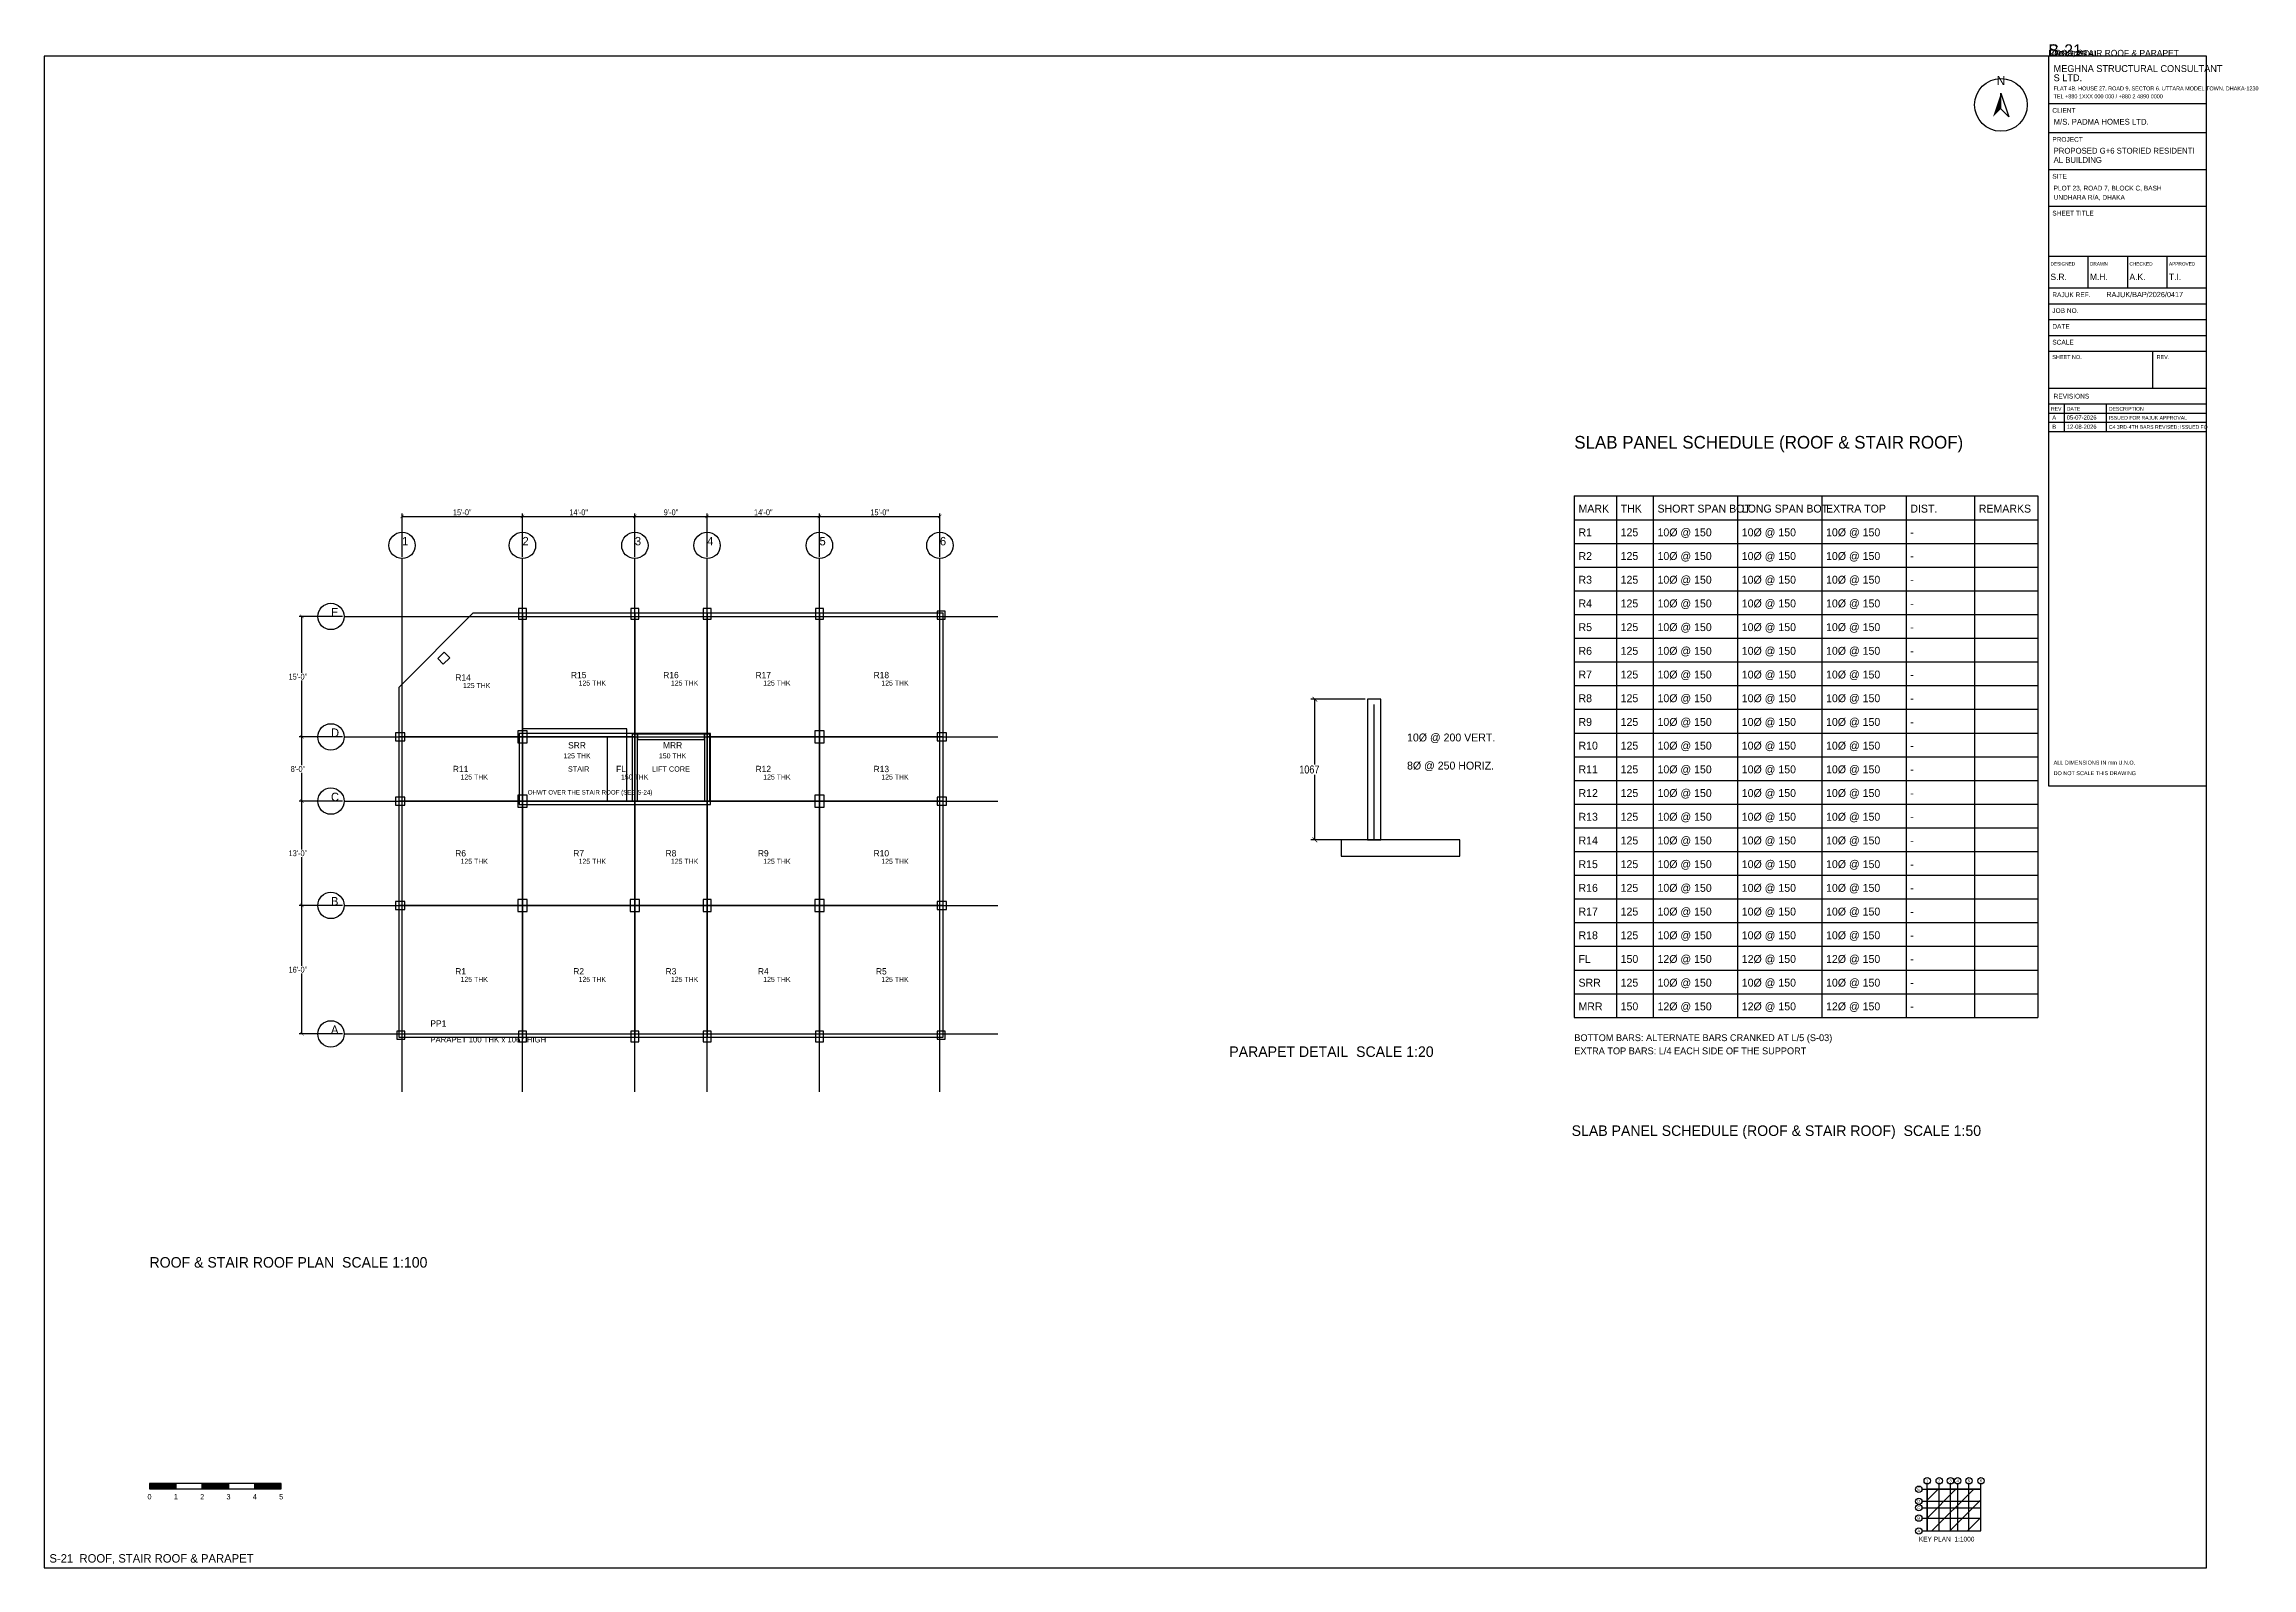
# Model space of a CAD drawing. Extents: x 1000 to 743527, y -207200 to 58857.
# Drawn here: x 471500 to 555327, y -137800 to -79943 of the extents above; entities that cross this region are included whole.
import ezdxf
from ezdxf.enums import TextEntityAlignment as Align

# ---------------------------------------------------------------- set-up
doc = ezdxf.new("R2010")
doc.units = 0
doc.linetypes.add('DASHED', pattern=[1.524, 1.27, -0.254])
for name, color, linetype in [('Arrow', 7, 'Continuous'), ('Column', 1, 'Continuous'), ('Dimension', 6, 'Continuous'), ('Grid', 8, 'Continuous'), ('Grid Circle', 8, 'Continuous'), ('Grid text', 7, 'Continuous'), ('Hatch', 9, 'Continuous'), ('Inches Dimension', 6, 'Continuous'), ('Rod-1', 6, 'Continuous'), ('Sheet', 7, 'Continuous'), ('Slab', 5, 'Continuous'), ('Text-1', 7, 'Continuous'), ('Text-2', 7, 'Continuous'), ('TITLE', 7, 'Continuous'), ('Wall', 1, 'Continuous')]:
    doc.layers.add(name, color=color, linetype=linetype)
doc.styles.add('OpenSansCondensed-Light', font='OpenSansCondensed-Light.ttf')
doc.dimstyles.new('EZDXF', dxfattribs={"dimtxt": 0.25, "dimasz": 0.175, "dimexe": 0.375, "dimexo": 0.125, "dimgap": 0.1, "dimtad": 1, "dimlfac": 100, "dimzin": 12, "dimdsep": 46, "dimtxsty": 'OpenSansCondensed-Light', "dimblk": 'ARCHTICK', "dimcen": 2.5, "dimazin": 3, "dimtfac": 0.5, "dimtmove": 2, "dimatfit": 3})

# ---------------------------------------------------------------- blocks, each defined once
blk = doc.blocks.new('TITLE_BLOCK')
at = {"layer": 'TITLE'}
for p, q in [((0, -18), (60, -18)), ((0, -29), (60, -29)), ((0, -43), (60, -43)), ((0, -57), (60, -57)), ((0, -76), (60, -76)), ((0, -76), (0, -88)), ((15, -76), (15, -88)), ((30, -76), (30, -88)), ((45, -76), (45, -88)), ((0, -88), (60, -88)), ((0, -94), (60, -94)), ((0, -100), (60, -100)), ((0, -106), (60, -106)), ((0, -112), (60, -112)), ((39.6, -112), (39.6, -126)), ((0, -126), (60, -126)), ((0, -132), (60, -132)), ((0, -132), (60, -132)), ((6, -132), (6, -142.5)), ((22, -132), (22, -142.5)), ((0, -135.5), (60, -135.5)), ((0, -139), (60, -139)), ((0, -142.5), (60, -142.5))]:
    blk.add_line(p, q, dxfattribs=at)
blk.add_lwpolyline([(0, -277), (60, -277), (60, 0), (0, 0)], close=True, dxfattribs=at)
at = {"layer": 'Text-1'}
for tag, height in [('JOBNO', 2), ('SCALE', 2), ('SHEETTITLE', 2.4), ('SHEETTITLE2', 2.4), ('DATE', 2), ('SHEETNO', 4.5), ('REV', 4.5)]:
    blk.add_attdef(tag, (0, 0), '', height=height, dxfattribs=at)
at = {"layer": 'TITLE'}
for s, height, p in [('S LTD.', 2.6, (2, -9.5)), ('MEGHNA STRUCTURAL CONSULTANT', 2.6, (2, -6)), ('TEL +880 1XXX 000 000 / +880 2 4890 0000', 1.5, (2, -16)), ('FLAT 4B, HOUSE 27, ROAD 9, SECTOR 6, UTTARA MODEL TOWN, DHAKA-1230', 1.5, (2, -13)), ('CLIENT', 1.8, (1.5, -21.5)), ('M/S. PADMA HOMES LTD.', 2.2, (2, -26)), ('PROJECT', 1.8, (1.5, -32.5)), ('AL BUILDING', 2.2, (2, -40.5)), ('PROPOSED G+6 STORIED RESIDENTI', 2.2, (2, -37)), ('SITE', 1.8, (1.5, -46.5)), ('PLOT 23, ROAD 7, BLOCK C, BASH', 1.8, (2, -51)), ('SHEET TITLE', 1.8, (1.5, -60.5)), ('UNDHARA R/A, DHAKA', 1.8, (2, -54.5)), ('DESIGNED', 1.3, (0.8, -79.5)), ('S.R.', 2.4, (0.8, -85)), ('DRAWN', 1.3, (15.8, -79.5)), ('M.H.', 2.4, (15.8, -85)), ('A.K.', 2.4, (30.8, -85)), ('CHECKED', 1.3, (30.8, -79.5)), ('APPROVED', 1.3, (45.8, -79.5)), ('T.I.', 2.4, (45.8, -85)), ('RAJUK REF.', 1.8, (1.5, -91.5)), ('RAJUK/BAP/2026/0417', 2, (22, -91.5)), ('JOB NO.', 1.8, (1.5, -97.5)), ('SCALE', 1.8, (1.5, -109.5)), ('DATE', 1.8, (1.5, -103.5)), ('SHEET NO.', 1.5, (1.5, -115)), ('REV.', 1.5, (41.1, -115)), ('REV', 1.4, (1, -134.6)), ('REVISIONS', 1.8, (2, -130)), ('DATE', 1.4, (7, -134.6)), ('DESCRIPTION', 1.4, (23, -134.6)), ('ALL DIMENSIONS IN mm U.N.O.', 1.5, (2, -269)), ('DO NOT SCALE THIS DRAWING', 1.5, (2, -273))]:
    blk.add_text(s, height=height, dxfattribs=at).set_placement(p)
blk = doc.blocks.new('NORTH_ARROW')
at = {"layer": 'Arrow'}
blk.add_lwpolyline([(0, 0), (3, -9), (0, -6)], close=True, dxfattribs=at)
blk.add_circle((0, -4.5), 10, dxfattribs=at)
blk.add_solid([(0, 0), (-3, -9), (0, -6)], dxfattribs=at)
at = {"layer": 'Text-1'}
blk.add_text('N', height=3.5, dxfattribs=at).set_placement((0, 3), align=Align.CENTER)
blk = doc.blocks.new('KEY_PLAN')
at = {"layer": 'Grid'}
for p, q in [((0, 0), (0, 17.8496)), ((4.572, 0), (4.572, 17.8496)), ((8.8392, 0), (8.8392, 17.8496)), ((11.5824, 0), (11.5824, 17.8496)), ((15.8496, 0), (15.8496, 17.8496)), ((20.4216, 0), (20.4216, 17.8496)), ((-2, 15.8496), (20.4216, 15.8496)), ((-2, 11.2776), (20.4216, 11.2776)), ((-2, 8.8392), (20.4216, 8.8392)), ((-2, 4.8768), (20.4216, 4.8768)), ((-2, 0), (20.4216, 0))]:
    blk.add_line(p, q, dxfattribs=at)
at = {"layer": 'Grid Circle'}
for centre in [(-3.2, 15.8496), (0, 19.0496), (4.572, 19.0496), (8.8392, 19.0496), (11.5824, 19.0496), (15.8496, 19.0496), (20.4216, 19.0496), (-3.2, 11.2776), (-3.2, 8.8392), (-3.2, 4.8768), (-3.2, 0)]:
    blk.add_circle(centre, 1.2, dxfattribs=at)
at = {"layer": 'Sheet'}
blk.add_lwpolyline([(0, 0), (20.4216, 0), (20.4216, 15.8496), (0, 15.8496)], close=True, dxfattribs=at)
at = {"layer": 'Grid text'}
for s, p in [('1', (0, 19.0496)), ('2', (4.572, 19.0496)), ('3', (8.8392, 19.0496)), ('4', (11.5824, 19.0496)), ('5', (15.8496, 19.0496)), ('6', (20.4216, 19.0496)), ('C', (-3.2, 8.8392)), ('D', (-3.2, 11.2776)), ('E', (-3.2, 15.8496)), ('A', (-3.2, 0)), ('B', (-3.2, 4.8768))]:
    blk.add_text(s, height=1.1, dxfattribs=at).set_placement(p, align=Align.MIDDLE_CENTER)
at = {"layer": 'Sheet'}
blk.add_text('KEY PLAN  1:1000', height=1.8, dxfattribs=at).set_placement((-3.2, -4))
blk = doc.blocks.new('SCALE_BAR')
at = {"layer": 'Sheet'}
h = blk.add_hatch(color=7, dxfattribs=at)
h.dxf.hatch_style = 1
h.paths.add_polyline_path([(0, 0), (10, 0), (10, 2), (0, 2)])
h = blk.add_hatch(color=7, dxfattribs=at)
h.dxf.hatch_style = 1
h.paths.add_polyline_path([(20, 0), (30, 0), (30, 2), (20, 2)])
h = blk.add_hatch(color=7, dxfattribs=at)
h.dxf.hatch_style = 1
h.paths.add_polyline_path([(40, 0), (50, 0), (50, 2), (40, 2)])
for points in [[(0, 0), (10, 0), (10, 2), (0, 2)], [(10, 0), (20, 0), (20, 2), (10, 2)], [(20, 0), (30, 0), (30, 2), (20, 2)], [(30, 0), (40, 0), (40, 2), (30, 2)], [(40, 0), (50, 0), (50, 2), (40, 2)]]:
    blk.add_lwpolyline(points, close=True, dxfattribs=at)
for s, p in [('0', (0, -4)), ('1', (10, -4)), ('2', (20, -4)), ('3', (30, -4)), ('4', (40, -4)), ('5', (50, -4))]:
    blk.add_text(s, height=2, dxfattribs=at).set_placement(p, align=Align.CENTER)
at = {"layer": 'Text-1'}
blk.add_attdef('UNIT', (0, 0), '', height=2, dxfattribs=at)
blk = doc.blocks.new('GRID_BUBBLE')
at = {"layer": 'Grid Circle'}
blk.add_circle((0, 0), 500, dxfattribs=at)
at = {"layer": 'Text-1'}
blk.add_attdef('GRID', (0, 0), '', height=320, dxfattribs=at)
blk = doc.blocks.new('_ARCHTICK')
at = {"color": 0, "linetype": 'BYBLOCK', "const_width": 0.15}
blk.add_lwpolyline([(-0.5, -0.5), (0.5, 0.5)], dxfattribs=at)

msp = doc.modelspace()

# ---------------------------------------------------------------- hatches: boundary and pattern name
at = {"layer": 'Hatch'}
h = msp.add_hatch(dxfattribs=at)
h.set_pattern_fill('ANSI31', scale=150)
h.paths.add_polyline_path([(543000, -136400), (545042.2, -136400), (545042.2, -134815), (543000, -134815)])

# ---------------------------------------------------------------- linework, layer by layer
for p, q in [((529600, -97100), (547200, -97100)), ((529600, -97100), (529600, -116900)), ((531200, -97100), (531200, -116900)), ((532600, -97100), (532600, -116900)), ((535800, -97100), (535800, -116900)), ((539000, -97100), (539000, -116900)), ((542200, -97100), (542200, -116900)), ((544800, -97100), (544800, -116900)), ((547200, -97100), (547200, -116900)), ((529600, -98000), (547200, -98000)), ((529600, -98900), (547200, -98900)), ((529600, -99800), (547200, -99800)), ((529600, -100700), (547200, -100700)), ((529600, -101600), (547200, -101600)), ((529600, -102500), (547200, -102500)), ((529600, -103400), (547200, -103400)), ((529600, -104300), (547200, -104300)), ((529600, -105200), (547200, -105200)), ((529600, -106100), (547200, -106100)), ((529600, -107000), (547200, -107000)), ((529600, -107900), (547200, -107900)), ((529600, -108800), (547200, -108800)), ((529600, -109700), (547200, -109700)), ((529600, -110600), (547200, -110600)), ((529600, -111500), (547200, -111500)), ((529600, -112400), (547200, -112400)), ((529600, -113300), (547200, -113300)), ((529600, -114200), (547200, -114200)), ((529600, -115100), (547200, -115100)), ((529600, -116000), (547200, -116000)), ((529600, -116900), (547200, -116900))]:
    msp.add_line(p, q)
at = {"layer": 'Column'}
for points in [[(489511.2, -101775.2), (489811.2, -101775.2), (489811.2, -101375.2), (489511.2, -101375.2)], [(493778.4, -101775.2), (494078.4, -101775.2), (494078.4, -101375.2), (493778.4, -101375.2)], [(496521.6, -101775.2), (496821.6, -101775.2), (496821.6, -101375.2), (496521.6, -101375.2)], [(500788.8, -101775.2), (501088.8, -101775.2), (501088.8, -101375.2), (500788.8, -101375.2)], [(505410.8, -101775.2), (505710.8, -101775.2), (505710.8, -101475.2), (505410.8, -101475.2)], [(486655.3, -103488.7), (486902.7, -103241.3), (486690.6, -103029.1), (486443.1, -103276.6)], [(484839.2, -106397.2), (485189.2, -106397.2), (485189.2, -106097.2), (484839.2, -106097.2)], [(489486.2, -106472.2), (489836.2, -106472.2), (489836.2, -106022.2), (489486.2, -106022.2)], [(500763.8, -106472.2), (501113.8, -106472.2), (501113.8, -106022.2), (500763.8, -106022.2)], [(505410.8, -106397.2), (505760.8, -106397.2), (505760.8, -106097.2), (505410.8, -106097.2)], [(484839.2, -108835.6), (485189.2, -108835.6), (485189.2, -108535.6), (484839.2, -108535.6)], [(489486.2, -108910.6), (489836.2, -108910.6), (489836.2, -108460.6), (489486.2, -108460.6)], [(500763.8, -108910.6), (501113.8, -108910.6), (501113.8, -108460.6), (500763.8, -108460.6)], [(505410.8, -108835.6), (505760.8, -108835.6), (505760.8, -108535.6), (505410.8, -108535.6)], [(484839.2, -112798), (485189.2, -112798), (485189.2, -112498), (484839.2, -112498)], [(489486.2, -112873), (489836.2, -112873), (489836.2, -112423), (489486.2, -112423)], [(493753.4, -112873), (494103.4, -112873), (494103.4, -112423), (493753.4, -112423)], [(496521.6, -112873), (496821.6, -112873), (496821.6, -112423), (496521.6, -112423)], [(500763.8, -112873), (501113.8, -112873), (501113.8, -112423), (500763.8, -112423)], [(505410.8, -112798), (505760.8, -112798), (505760.8, -112498), (505410.8, -112498)], [(484889.2, -117724.8), (485189.2, -117724.8), (485189.2, -117424.8), (484889.2, -117424.8)], [(489511.2, -117824.8), (489811.2, -117824.8), (489811.2, -117424.8), (489511.2, -117424.8)], [(493778.4, -117824.8), (494078.4, -117824.8), (494078.4, -117424.8), (493778.4, -117424.8)], [(496521.6, -117824.8), (496821.6, -117824.8), (496821.6, -117424.8), (496521.6, -117424.8)], [(500788.8, -117824.8), (501088.8, -117824.8), (501088.8, -117424.8), (500788.8, -117424.8)], [(505410.8, -117724.8), (505710.8, -117724.8), (505710.8, -117424.8), (505410.8, -117424.8)]]:
    msp.add_lwpolyline(points, close=True, dxfattribs=at)
at = {"layer": 'Grid'}
for p, q in [((485089.2, -119724.8), (485089.2, -99475.2)), ((489661.2, -119724.8), (489661.2, -99475.2)), ((493928.4, -119724.8), (493928.4, -99475.2)), ((496671.6, -119724.8), (496671.6, -99475.2)), ((500938.8, -119724.8), (500938.8, -99475.2)), ((505510.8, -119724.8), (505510.8, -99475.2)), ((482889.2, -101675.2), (507710.8, -101675.2)), ((482889.2, -106247.2), (507710.8, -106247.2)), ((482889.2, -108685.6), (507710.8, -108685.6)), ((482889.2, -112648), (507710.8, -112648)), ((482889.2, -117524.8), (507710.8, -117524.8))]:
    msp.add_line(p, q, dxfattribs=at)
at = {"layer": 'Rod-1'}
msp.add_line((522000, -110154.5), (522000, -105019.5), dxfattribs=at)
at = {"layer": 'Sheet'}
msp.add_lwpolyline([(471500, -137800), (553600, -137800), (553600, -80400), (471500, -80400)], close=True, dxfattribs=at)
at = {"layer": 'Slab'}
for points in [[(484964.2, -117649.8), (505635.8, -117649.8), (505635.8, -101550.2), (487780.6, -101550.2), (484964.2, -104366.6)], [(484964.2, -106247.2), (489661.2, -106247.2), (489661.2, -101550.2), (487780.6, -101550.2), (484964.2, -104366.6)], [(489661.2, -106247.2), (493928.4, -106247.2), (493928.4, -101550.2), (489661.2, -101550.2)], [(493928.4, -106247.2), (496671.6, -106247.2), (496671.6, -101550.2), (493928.4, -101550.2)], [(496671.6, -106247.2), (500938.8, -106247.2), (500938.8, -101550.2), (496671.6, -101550.2)], [(500938.8, -106247.2), (505635.8, -106247.2), (505635.8, -101550.2), (500938.8, -101550.2)], [(484964.2, -108685.6), (489661.2, -108685.6), (489661.2, -106247.2), (484964.2, -106247.2)], [(489536.2, -108810.6), (493928.4, -108810.6), (493928.4, -106122.2), (489536.2, -106122.2)], [(489661.2, -108685.6), (493928.4, -108685.6), (493928.4, -106247.2), (489661.2, -106247.2)], [(492880.4, -108685.6), (493928.4, -108685.6), (493928.4, -106247.2), (492880.4, -106247.2)], [(493928.4, -108810.6), (496796.6, -108810.6), (496796.6, -106122.2), (493928.4, -106122.2)], [(496671.6, -108685.6), (500938.8, -108685.6), (500938.8, -106247.2), (496671.6, -106247.2)], [(500938.8, -108685.6), (505635.8, -108685.6), (505635.8, -106247.2), (500938.8, -106247.2)], [(484964.2, -112648), (489661.2, -112648), (489661.2, -108685.6), (484964.2, -108685.6)], [(489661.2, -112648), (493928.4, -112648), (493928.4, -108685.6), (489661.2, -108685.6)], [(493928.4, -112648), (496671.6, -112648), (496671.6, -108685.6), (493928.4, -108685.6)], [(496671.6, -112648), (500938.8, -112648), (500938.8, -108685.6), (496671.6, -108685.6)], [(500938.8, -112648), (505635.8, -112648), (505635.8, -108685.6), (500938.8, -108685.6)], [(520750, -110779.5), (525250, -110779.5), (525250, -110154.5), (520750, -110154.5)], [(484964.2, -117649.8), (489661.2, -117649.8), (489661.2, -112648), (484964.2, -112648)], [(489661.2, -117649.8), (493928.4, -117649.8), (493928.4, -112648), (489661.2, -112648)], [(493928.4, -117649.8), (496671.6, -117649.8), (496671.6, -112648), (493928.4, -112648)], [(496671.6, -117649.8), (500938.8, -117649.8), (500938.8, -112648), (496671.6, -112648)], [(500938.8, -117649.8), (505635.8, -117649.8), (505635.8, -112648), (500938.8, -112648)]]:
    msp.add_lwpolyline(points, close=True, dxfattribs=at)
at = {"layer": 'Wall', "linetype": 'DASHED'}
for p, q in [((493619.2, -105947.6), (489661.2, -105947.6)), ((489661.2, -105947.6), (489661.2, -108685.6)), ((493619.2, -108685.6), (493619.2, -105947.6)), ((489661.2, -108685.6), (493619.2, -108685.6))]:
    msp.add_line(p, q, dxfattribs=at)
at = {"layer": 'Wall'}
for points in [[(484964.2, -117649.8), (505635.8, -117649.8), (505635.8, -101550.2), (487780.6, -101550.2), (484964.2, -104366.6)], [(521750, -110154.5), (522250, -110154.5), (522250, -104819.5), (521750, -104819.5)], [(493828.4, -108685.6), (494028.4, -108685.6), (494028.4, -106147.2), (493828.4, -106147.2)], [(494028.4, -106347.2), (496571.6, -106347.2), (496571.6, -106147.2), (494028.4, -106147.2)], [(496571.6, -108685.6), (496771.6, -108685.6), (496771.6, -106147.2), (496571.6, -106147.2)]]:
    msp.add_lwpolyline(points, close=True, dxfattribs=at)

# ---------------------------------------------------------------- block references
at = {"layer": 'Arrow', "xscale": 100, "yscale": 100}
msp.add_blockref('NORTH_ARROW', (545800, -81800), dxfattribs=at)
at = {"layer": 'Grid Circle'}
for p, values in [((485089.2, -98975.2), {'GRID': '1'}), ((489661.2, -98975.2), {'GRID': '2'}), ((493928.4, -98975.2), {'GRID': '3'}), ((496671.6, -98975.2), {'GRID': '4'}), ((500938.8, -98975.2), {'GRID': '5'}), ((505510.8, -98975.2), {'GRID': '6'}), ((482389.2, -101675.2), {'GRID': 'E'}), ((482389.2, -106247.2), {'GRID': 'D'}), ((482389.2, -108685.6), {'GRID': 'C'}), ((482389.2, -112648), {'GRID': 'B'}), ((482389.2, -117524.8), {'GRID': 'A'})]:
    msp.add_blockref('GRID_BUBBLE', p, dxfattribs=at).add_auto_attribs(values)
at = {"layer": 'Sheet', "xscale": 100, "yscale": 100}
msp.add_blockref('SCALE_BAR', (475500, -134800), dxfattribs=at).add_auto_attribs({'UNIT': 'm'})
msp.add_blockref('KEY_PLAN', (543000, -136400), dxfattribs=at)
at = {"layer": 'TITLE', "xscale": 100, "yscale": 100}
msp.add_blockref('TITLE_BLOCK', (547600, -80400), dxfattribs=at).add_auto_attribs({'SHEETTITLE': 'ROOF, STAIR ROOF & PARAPET', 'JOBNO': 'MSC-2026-041', 'DATE': '12-08-2026', 'SCALE': '1:100, 1:20', 'SHEETNO': 'S-21', 'REV': 'B'})

# ---------------------------------------------------------------- texts
at = {"layer": 'Sheet'}
for s, height, p in [('PARAPET DETAIL  SCALE 1:20', 400, (516500, -118400)), ('SLAB PANEL SCHEDULE (ROOF & STAIR ROOF)  SCALE 1:50', 400, (529500, -121400)), ('ROOF & STAIR ROOF PLAN  SCALE 1:100', 400, (475500, -126400)), ('S-21  ROOF, STAIR ROOF & PARAPET', 320, (471700, -137600))]:
    msp.add_text(s, height=height, dxfattribs=at).set_placement(p)
at = {"layer": 'Text-1'}
for s, height, p in [('SLAB PANEL SCHEDULE (ROOF & STAIR ROOF)', 480, (529600, -95300)), ('MARK', 300, (529760, -97730)), ('THK', 300, (531360, -97730)), ('SHORT SPAN BOT.', 300, (532760, -97730)), ('LONG SPAN BOT.', 300, (535960, -97730)), ('EXTRA TOP', 300, (539160, -97730)), ('DIST.', 300, (542360, -97730)), ('REMARKS', 300, (544960, -97730)), ('R1', 300, (529760, -98630)), ('125', 300, (531360, -98630)), ('10%%C @ 150', 300, (532760, -98630)), ('10%%C @ 150', 300, (535960, -98630)), ('10%%C @ 150', 300, (539160, -98630)), ('-', 300, (542360, -98630)), ('R2', 300, (529760, -99530)), ('125', 300, (531360, -99530)), ('10%%C @ 150', 300, (532760, -99530)), ('10%%C @ 150', 300, (535960, -99530)), ('10%%C @ 150', 300, (539160, -99530)), ('-', 300, (542360, -99530)), ('R3', 300, (529760, -100430)), ('125', 300, (531360, -100430)), ('10%%C @ 150', 300, (532760, -100430)), ('10%%C @ 150', 300, (535960, -100430)), ('10%%C @ 150', 300, (539160, -100430)), ('-', 300, (542360, -100430)), ('R4', 300, (529760, -101330)), ('125', 300, (531360, -101330)), ('10%%C @ 150', 300, (532760, -101330)), ('10%%C @ 150', 300, (535960, -101330)), ('10%%C @ 150', 300, (539160, -101330)), ('-', 300, (542360, -101330)), ('R5', 300, (529760, -102230)), ('125', 300, (531360, -102230)), ('10%%C @ 150', 300, (532760, -102230)), ('10%%C @ 150', 300, (535960, -102230)), ('10%%C @ 150', 300, (539160, -102230)), ('-', 300, (542360, -102230)), ('R6', 300, (529760, -103130)), ('125', 300, (531360, -103130)), ('10%%C @ 150', 300, (532760, -103130)), ('10%%C @ 150', 300, (535960, -103130)), ('10%%C @ 150', 300, (539160, -103130)), ('-', 300, (542360, -103130)), ('R7', 300, (529760, -104030)), ('125', 300, (531360, -104030)), ('10%%C @ 150', 300, (532760, -104030)), ('10%%C @ 150', 300, (535960, -104030)), ('10%%C @ 150', 300, (539160, -104030)), ('-', 300, (542360, -104030)), ('R8', 300, (529760, -104930)), ('125', 300, (531360, -104930)), ('10%%C @ 150', 300, (532760, -104930)), ('10%%C @ 150', 300, (535960, -104930)), ('10%%C @ 150', 300, (539160, -104930)), ('R9', 300, (529760, -105830)), ('125', 300, (531360, -105830)), ('10%%C @ 150', 300, (532760, -105830)), ('10%%C @ 150', 300, (535960, -105830)), ('10%%C @ 150', 300, (539160, -105830)), ('-', 300, (542360, -104930)), ('R10', 300, (529760, -106730)), ('125', 300, (531360, -106730)), ('10%%C @ 150', 300, (532760, -106730)), ('10%%C @ 150', 300, (535960, -106730)), ('10%%C @ 150', 300, (539160, -106730)), ('-', 300, (542360, -105830)), ('-', 300, (542360, -106730)), ('R11', 300, (529760, -107630)), ('125', 300, (531360, -107630)), ('10%%C @ 150', 300, (532760, -107630)), ('10%%C @ 150', 300, (535960, -107630)), ('10%%C @ 150', 300, (539160, -107630)), ('-', 300, (542360, -107630)), ('R12', 300, (529760, -108530)), ('125', 300, (531360, -108530)), ('10%%C @ 150', 300, (532760, -108530)), ('10%%C @ 150', 300, (535960, -108530)), ('10%%C @ 150', 300, (539160, -108530)), ('-', 300, (542360, -108530)), ('R13', 300, (529760, -109430)), ('125', 300, (531360, -109430)), ('10%%C @ 150', 300, (532760, -109430)), ('10%%C @ 150', 300, (535960, -109430)), ('10%%C @ 150', 300, (539160, -109430)), ('-', 300, (542360, -109430)), ('R14', 300, (529760, -110330)), ('125', 300, (531360, -110330)), ('10%%C @ 150', 300, (532760, -110330)), ('10%%C @ 150', 300, (535960, -110330)), ('10%%C @ 150', 300, (539160, -110330)), ('-', 300, (542360, -110330)), ('R15', 300, (529760, -111230)), ('125', 300, (531360, -111230)), ('10%%C @ 150', 300, (532760, -111230)), ('10%%C @ 150', 300, (535960, -111230)), ('10%%C @ 150', 300, (539160, -111230)), ('-', 300, (542360, -111230)), ('R16', 300, (529760, -112130)), ('125', 300, (531360, -112130)), ('10%%C @ 150', 300, (532760, -112130)), ('10%%C @ 150', 300, (535960, -112130)), ('10%%C @ 150', 300, (539160, -112130)), ('-', 300, (542360, -112130)), ('R17', 300, (529760, -113030)), ('125', 300, (531360, -113030)), ('10%%C @ 150', 300, (532760, -113030)), ('10%%C @ 150', 300, (535960, -113030)), ('10%%C @ 150', 300, (539160, -113030)), ('-', 300, (542360, -113030)), ('R18', 300, (529760, -113930)), ('125', 300, (531360, -113930)), ('10%%C @ 150', 300, (532760, -113930)), ('10%%C @ 150', 300, (535960, -113930)), ('10%%C @ 150', 300, (539160, -113930)), ('-', 300, (542360, -113930)), ('FL', 300, (529760, -114830)), ('150', 300, (531360, -114830)), ('12%%C @ 150', 300, (532760, -114830)), ('12%%C @ 150', 300, (535960, -114830)), ('12%%C @ 150', 300, (539160, -114830)), ('-', 300, (542360, -114830)), ('SRR', 300, (529760, -115730)), ('125', 300, (531360, -115730)), ('10%%C @ 150', 300, (532760, -115730)), ('10%%C @ 150', 300, (535960, -115730)), ('10%%C @ 150', 300, (539160, -115730)), ('-', 300, (542360, -115730)), ('MRR', 300, (529760, -116630)), ('150', 300, (531360, -116630)), ('12%%C @ 150', 300, (532760, -116630)), ('12%%C @ 150', 300, (535960, -116630)), ('12%%C @ 150', 300, (539160, -116630)), ('-', 300, (542360, -116630)), ('PP1', 240, (486164.2, -117249.8))]:
    msp.add_text(s, height=height, dxfattribs=at).set_placement(p)
for s, height, p in [('R14', 240, (487406.3, -103992.3)), ('R15', 240, (491794.8, -103898.7)), ('R16', 240, (495300, -103898.7)), ('R17', 240, (498805.2, -103898.7)), ('R18', 240, (503287.3, -103898.7)), ('SRR', 240, (491732.3, -106566.4)), ('MRR', 240, (495362.5, -106566.4)), ('R11', 240, (487312.7, -107466.4)), ('STAIR', 200, (491794.8, -107466.4)), ('FL', 240, (493404.4, -107466.4)), ('LIFT CORE', 200, (495300, -107466.4)), ('R12', 240, (498805.2, -107466.4)), ('R13', 240, (503287.3, -107466.4)), ('R6', 240, (487312.7, -110666.8)), ('R7', 240, (491794.8, -110666.8)), ('R8', 240, (495300, -110666.8)), ('R9', 240, (498805.2, -110666.8)), ('R10', 240, (503287.3, -110666.8)), ('R1', 240, (487312.7, -115148.9)), ('R2', 240, (491794.8, -115148.9)), ('R3', 240, (495300, -115148.9)), ('R4', 240, (498805.2, -115148.9)), ('R5', 240, (503287.3, -115148.9))]:
    msp.add_text(s, height=height, dxfattribs=at).set_placement(p, align=Align.MIDDLE_CENTER)
at = {"layer": 'Text-2'}
for s, height, p in [('125 THK', 190, (487406.3, -104392.3)), ('125 THK', 190, (491794.8, -104298.7)), ('125 THK', 190, (495300, -104298.7)), ('125 THK', 190, (498805.2, -104298.7)), ('125 THK', 190, (503287.3, -104298.7)), ('10%%C @ 200 VERT.', 300, (523250, -106420)), ('8%%C @ 250 HORIZ.', 300, (523250, -107487)), ('125 THK', 190, (487312.7, -107866.4)), ('150 THK', 190, (493404.4, -107866.4)), ('125 THK', 190, (498805.2, -107866.4)), ('125 THK', 190, (503287.3, -107866.4)), ('OHWT OVER THE STAIR ROOF (SEE S-24)', 170, (489861.2, -108435.6)), ('125 THK', 190, (487312.7, -111066.8)), ('125 THK', 190, (491794.8, -111066.8)), ('125 THK', 190, (495300, -111066.8)), ('125 THK', 190, (498805.2, -111066.8)), ('125 THK', 190, (503287.3, -111066.8)), ('125 THK', 190, (487312.7, -115548.9)), ('125 THK', 190, (491794.8, -115548.9)), ('125 THK', 190, (495300, -115548.9)), ('125 THK', 190, (498805.2, -115548.9)), ('125 THK', 190, (503287.3, -115548.9)), ('PARAPET 100 THK x 1067 HIGH', 220, (486164.2, -117849.8)), ('BOTTOM BARS: ALTERNATE BARS CRANKED AT L/5 (S-03)', 260, (529600, -117800)), ('EXTRA TOP BARS: L/4 EACH SIDE OF THE SUPPORT', 260, (529600, -118300))]:
    msp.add_text(s, height=height, dxfattribs=at).set_placement(p)
for s, p in [('125 THK', (491732.3, -106966.4)), ('150 THK', (495362.5, -106966.4))]:
    msp.add_text(s, height=190, dxfattribs=at).set_placement(p, align=Align.MIDDLE_CENTER)
at = {"layer": 'TITLE'}
for s, height, p in [('A', 160, (547750, -94200)), ('B', 160, (547750, -94550)), ('05-07-2026', 160, (548300, -94200)), ('12-08-2026', 160, (548300, -94550)), ('C4 3RD-4TH BARS REVISED; ISSUED FO', 140, (549900, -94550)), ('ISSUED FOR RAJUK APPROVAL', 140, (549900, -94200))]:
    msp.add_text(s, height=height, dxfattribs=at).set_placement(p)

# ---------------------------------------------------------------- dimensions: what is measured, and where the dimension line sits
at = {"layer": 'Dimension'}
msp.add_linear_dim(base=(519750, -110154.5), p1=(521750, -110154.5), p2=(521750, -104819.5), angle=90, text='1067', dimstyle='EZDXF', override={"dimtxt": 300, "dimasz": 180, "dimexe": 150, "dimexo": 90, "dimgap": 60, "dimtad": 1, "dimtih": 1, "dimtoh": 1, "dimdec": 0, "dimlfac": 0.2}, dxfattribs=at).render()
at = {"layer": 'Inches Dimension'}
for base, p1, p2, text in [((485089.2, -97875.2), (485089.2, -99475.2), (489661.2, -99475.2), '15\'-0"'), ((489661.2, -97875.2), (489661.2, -99475.2), (493928.4, -99475.2), '14\'-0"'), ((493928.4, -97875.2), (493928.4, -99475.2), (496671.6, -99475.2), '9\'-0"'), ((496671.6, -97875.2), (496671.6, -99475.2), (500938.8, -99475.2), '14\'-0"'), ((500938.8, -97875.2), (500938.8, -99475.2), (505510.8, -99475.2), '15\'-0"')]:
    msp.add_linear_dim(base=base, p1=p1, p2=p2, text=text, dimstyle='EZDXF', override={"dimtxt": 220, "dimasz": 132, "dimexe": 110, "dimexo": 66, "dimgap": 44, "dimtad": 1, "dimtih": 1, "dimtoh": 1, "dimdec": 0, "dimlfac": 1}, dxfattribs=at).render()
for base, p1, p2, text in [((481289.2, -106247.2), (482889.2, -106247.2), (482889.2, -101675.2), '15\'-0"'), ((481289.2, -108685.6), (482889.2, -108685.6), (482889.2, -106247.2), '8\'-0"'), ((481289.2, -112648), (482889.2, -112648), (482889.2, -108685.6), '13\'-0"'), ((481289.2, -117524.8), (482889.2, -117524.8), (482889.2, -112648), '16\'-0"')]:
    msp.add_linear_dim(base=base, p1=p1, p2=p2, angle=90, text=text, dimstyle='EZDXF', override={"dimtxt": 220, "dimasz": 132, "dimexe": 110, "dimexo": 66, "dimgap": 44, "dimtad": 1, "dimtih": 1, "dimtoh": 1, "dimdec": 0, "dimlfac": 1}, dxfattribs=at).render()

doc.saveas('drawing.dxf')
